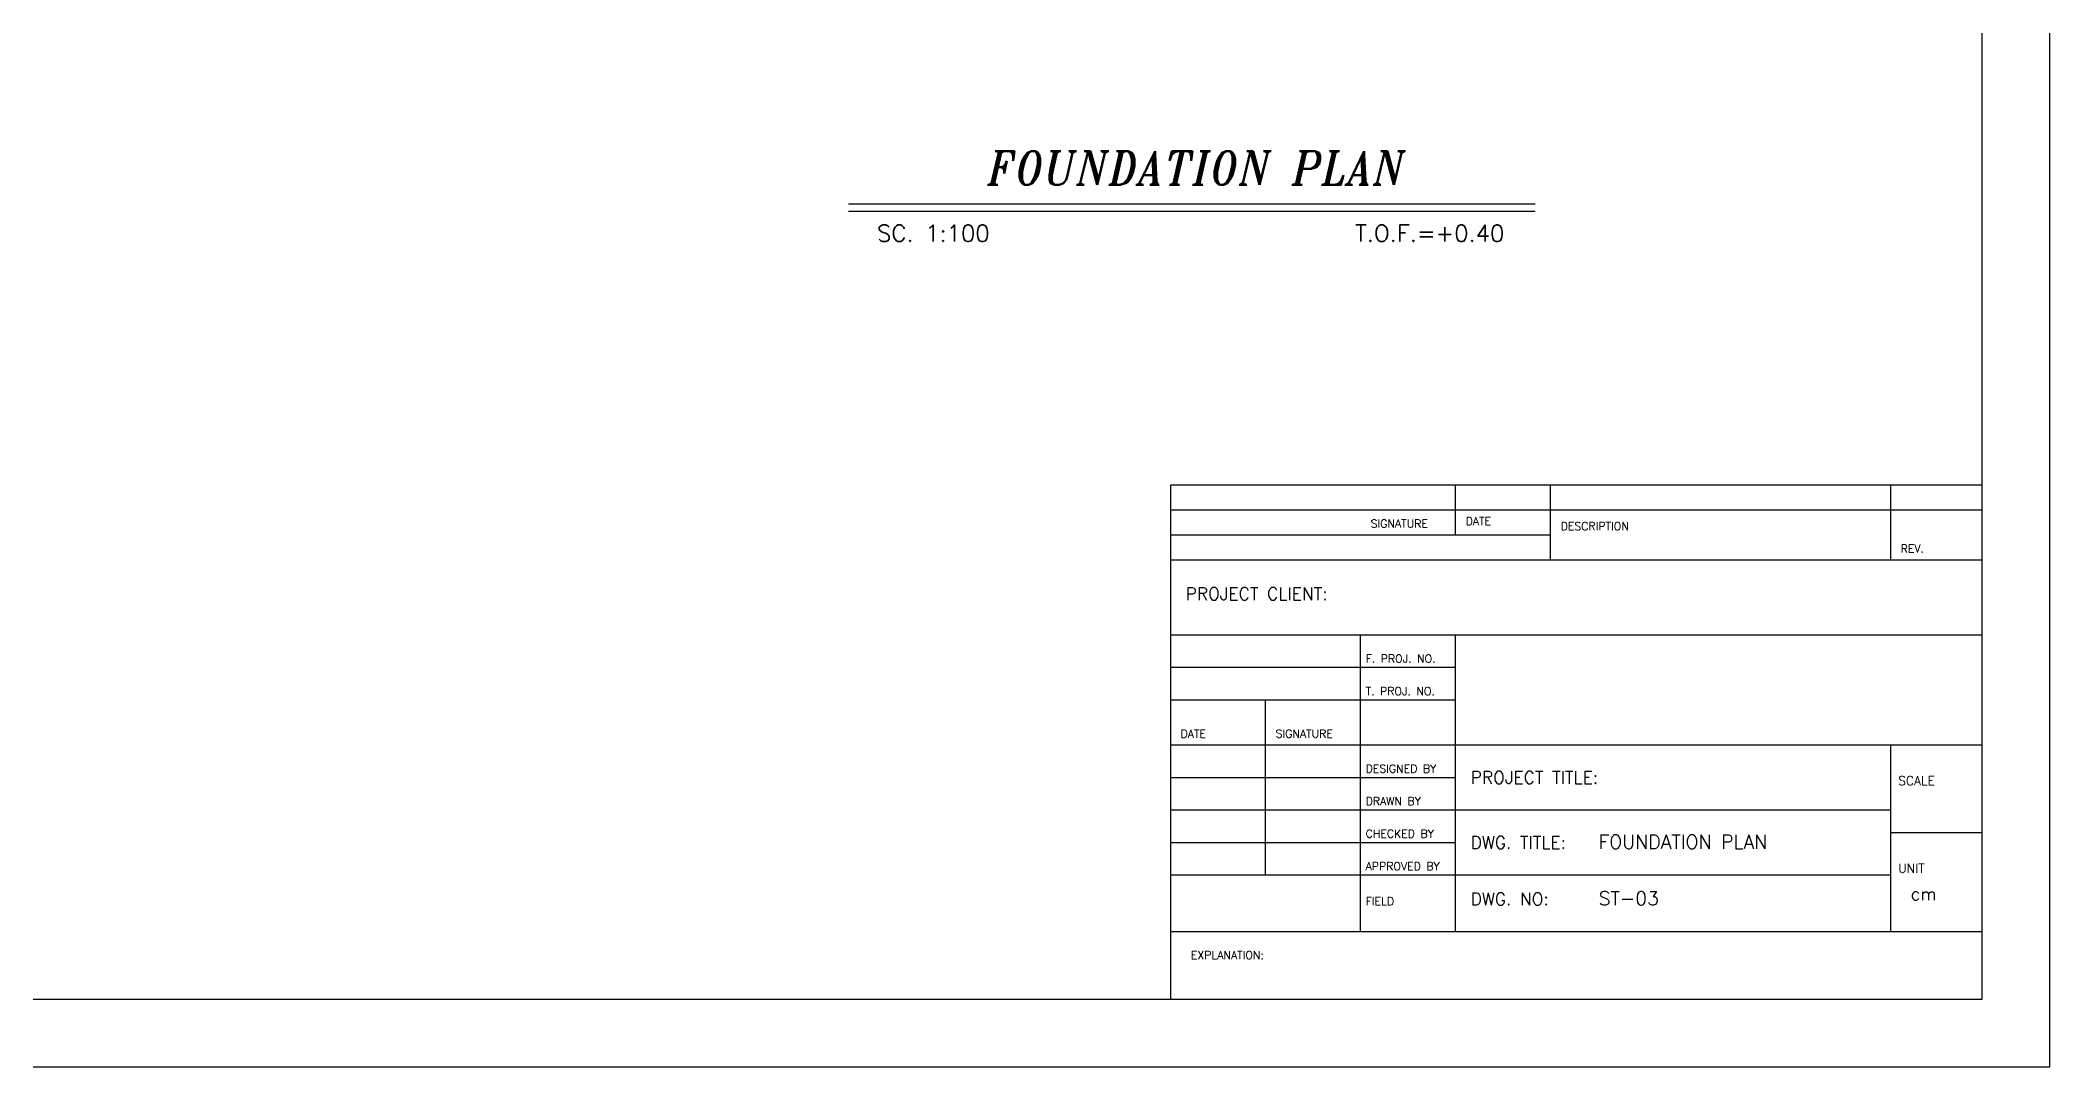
# Model space of a CAD drawing. Header units: inches. Extents: x 460503 to 460688, y 47570 to 48852.
# Drawn here: x 460548.1 to 460590.15, y 48720.75 to 48742.23 of the extents above; entities that cross this region are included whole.
import ezdxf

# ---------------------------------------------------------------- set-up
doc = ezdxf.new("R2010")
doc.units = ezdxf.units.IN
doc.header["$MEASUREMENT"] = 0
for name, color, linetype in [('1', 1, 'Continuous'), ('3G', 3, 'Continuous'), ('4C', 4, 'Continuous'), ('6M', 6, 'Continuous'), ('DIM', 8, 'Continuous'), ('E10', 3, 'Continuous'), ('lateral brace', 5, 'Continuous'), ('Layer4', 118, 'Continuous')]:
    doc.layers.add(name, color=color, linetype=linetype)
doc.styles.add('E100', font='SIMPLEX.shx', dxfattribs={"width": 0.7})
doc.styles.add('ITALICT', font='italict')
doc.styles.add('ROMANS', font='ROMANS', dxfattribs={"width": 0.8})

msp = doc.modelspace()

# ---------------------------------------------------------------- linework, layer by layer
at = {"layer": '1'}
for p, q in [((460571.74860333, 48732.92123536), (460571.74860333, 48722.16611785)), ((460571.74860333, 48732.92123536), (460571.74860333, 48723.5787014)), ((460588.72955203, 48732.92123536), (460571.74860333, 48732.92123536)), ((460577.71284497, 48731.87487718), (460577.71284497, 48732.92123536)), ((460579.70092552, 48731.35169809), (460579.70092552, 48732.92123536)), ((460586.81616116, 48731.35169809), (460586.81616116, 48732.92123536)), ((460588.72955203, 48732.39805627), (460571.74860333, 48732.39805627)), ((460579.70092552, 48731.87487718), (460571.74860333, 48731.87487718)), ((460588.72955203, 48731.35169809), (460571.74860333, 48731.35169809)), ((460588.72955203, 48729.78216082), (460571.74860333, 48729.78216082)), ((460575.72476443, 48723.5787014), (460575.72476443, 48729.78216082)), ((460577.71284497, 48723.5787014), (460577.71284497, 48729.78216082)), ((460577.71284497, 48729.102028), (460571.74860333, 48729.102028)), ((460577.71284497, 48728.42189518), (460571.74860333, 48728.42189518)), ((460573.73668388, 48724.75964154), (460573.73668388, 48728.42189518)), ((460577.71284497, 48727.48017281), (460571.74860333, 48727.48017281)), ((460588.72955203, 48727.48017281), (460577.71284497, 48727.48017281)), ((460586.81616116, 48723.5787014), (460586.81616116, 48727.48017281)), ((460577.71284497, 48726.80004), (460571.74860333, 48726.80004)), ((460586.81616116, 48726.11990718), (460571.74860333, 48726.11990718)), ((460577.71284497, 48725.43977436), (460571.74860333, 48725.43977436)), ((460588.72955203, 48725.64904599), (460586.81616116, 48725.64904599)), ((460577.71284497, 48724.75964154), (460571.74860333, 48724.75964154)), ((460586.81616116, 48724.75964154), (460577.71284497, 48724.75964154)), ((460571.74860333, 48723.5787014), (460588.72955203, 48723.5787014))]:
    msp.add_line(p, q, dxfattribs=at)
msp.add_lwpolyline([(460507.46120186, 48722.16611785), (460588.72955203, 48722.16611785), (460588.72955203, 48778.79911448), (460507.46120186, 48778.79911448)], close=True, dxfattribs=at)
at = {"layer": '3G', "linetype": 'ByBlock'}
msp.add_line((460565.008261, 48738.65740542), (460579.37397574, 48738.65740542), dxfattribs=at)
at = {"layer": '3G'}
msp.add_line((460565.02108196, 48738.65740542), (460579.37397574, 48738.65740542), dxfattribs=at)
at = {"layer": '6M', "color": 4}
msp.add_line((460565.008261, 48738.80797254), (460579.37397574, 48738.80797254), dxfattribs=at)
at = {"layer": 'DIM'}
msp.add_lwpolyline([(460506.04537694, 48720.75029294), (460590.14537694, 48720.75029294), (460590.14537694, 48780.2149394), (460506.04537694, 48780.2149394)], close=True, dxfattribs=at)
at = {"layer": 'lateral brace'}
msp.add_lwpolyline([(460506.04537694, 48720.75029294), (460590.14537694, 48720.75029294), (460590.14537694, 48780.2149394), (460506.04537694, 48780.2149394)], close=True, dxfattribs=at)
at = {"layer": 'Layer4'}
msp.add_lwpolyline([(460590.14537694, 48780.2149394), (460506.04537694, 48780.2149394), (460506.04537694, 48720.75029294), (460590.14537694, 48720.75029294)], close=True, dxfattribs=at)

# ---------------------------------------------------------------- texts
at = {"layer": '1', "style": 'ROMANS'}
for s, height, p in [('SIGNATURE', 0.167417309, (460575.93403606, 48732.03183091)), ('DATE', 0.167417309, (460577.92211661, 48732.08414882)), ('DESCRIPTION', 0.1674173092, (460579.91019716, 48731.979513)), ('REV.', 0.167417309, (460587.0254328, 48731.50865182)), ('PROJECT CLIENT:', 0.2615895456, (460572.06251079, 48730.51734939)), ('F. PROJ. NO.', 0.1674173092, (460575.82940024, 48729.20666381)), ('T. PROJ. NO.', 0.1674173092, (460575.82940024, 48728.526531)), ('DATE', 0.167417309, (460571.95787497, 48727.63712654)), ('SIGNATURE', 0.167417309, (460573.94595552, 48727.63712654)), ('DESIGNED BY', 0.1674173092, (460575.82940024, 48726.90467581)), ('PROJECT TITLE:', 0.2615895456, (460578.02675243, 48726.67303241)), ('SCALE', 0.188344473, (460586.97311489, 48726.64308627)), ('DRAWN BY', 0.167417309, (460575.82940024, 48726.224543)), ('CHECKED BY', 0.167417309, (460575.82940024, 48725.54441018)), ('DWG. TITLE:', 0.2615895456, (460578.02675243, 48725.31276677)), ('APPROVED BY', 0.1674173092, (460575.82940024, 48724.86427736)), ('UNIT', 0.188344473, (460586.97311489, 48724.81195945)), ('FIELD', 0.167417309, (460575.82940024, 48724.13182663)), ('DWG. NO:', 0.261589546, (460578.02675243, 48724.13182663)), ('cm', 0.261589546, (460587.23470443, 48724.23646245)), ('EXPLANATION:', 0.1674173092, (460572.17270318, 48723.00308756))]:
    msp.add_text(s, height=height, dxfattribs=at).set_placement(p)
at = {"layer": '3G', "style": 'ROMANS'}
for s, p in [('SC. 1:100', (460565.60767224, 48738.01661705)), ('T.O.F.=+0.40', (460575.61234473, 48738.01661705))]:
    msp.add_text(s, height=0.35, dxfattribs=at).set_placement(p)
at = {"layer": '4C', "style": 'ITALICT', "width": 0.9}
msp.add_text('FOUNDATION PLAN', height=0.7, dxfattribs=at).set_placement((460567.91507704, 48739.20713905))
at = {"layer": 'E10', "color": 3, "style": 'E100'}
for s, p in [('FOUNDATION PLAN', (460580.70460128, 48725.31276677)), ('ST-03', (460580.70460128, 48724.13182663))]:
    msp.add_text(s, height=0.28865, dxfattribs=at).set_placement(p)

doc.saveas('drawing.dxf')
